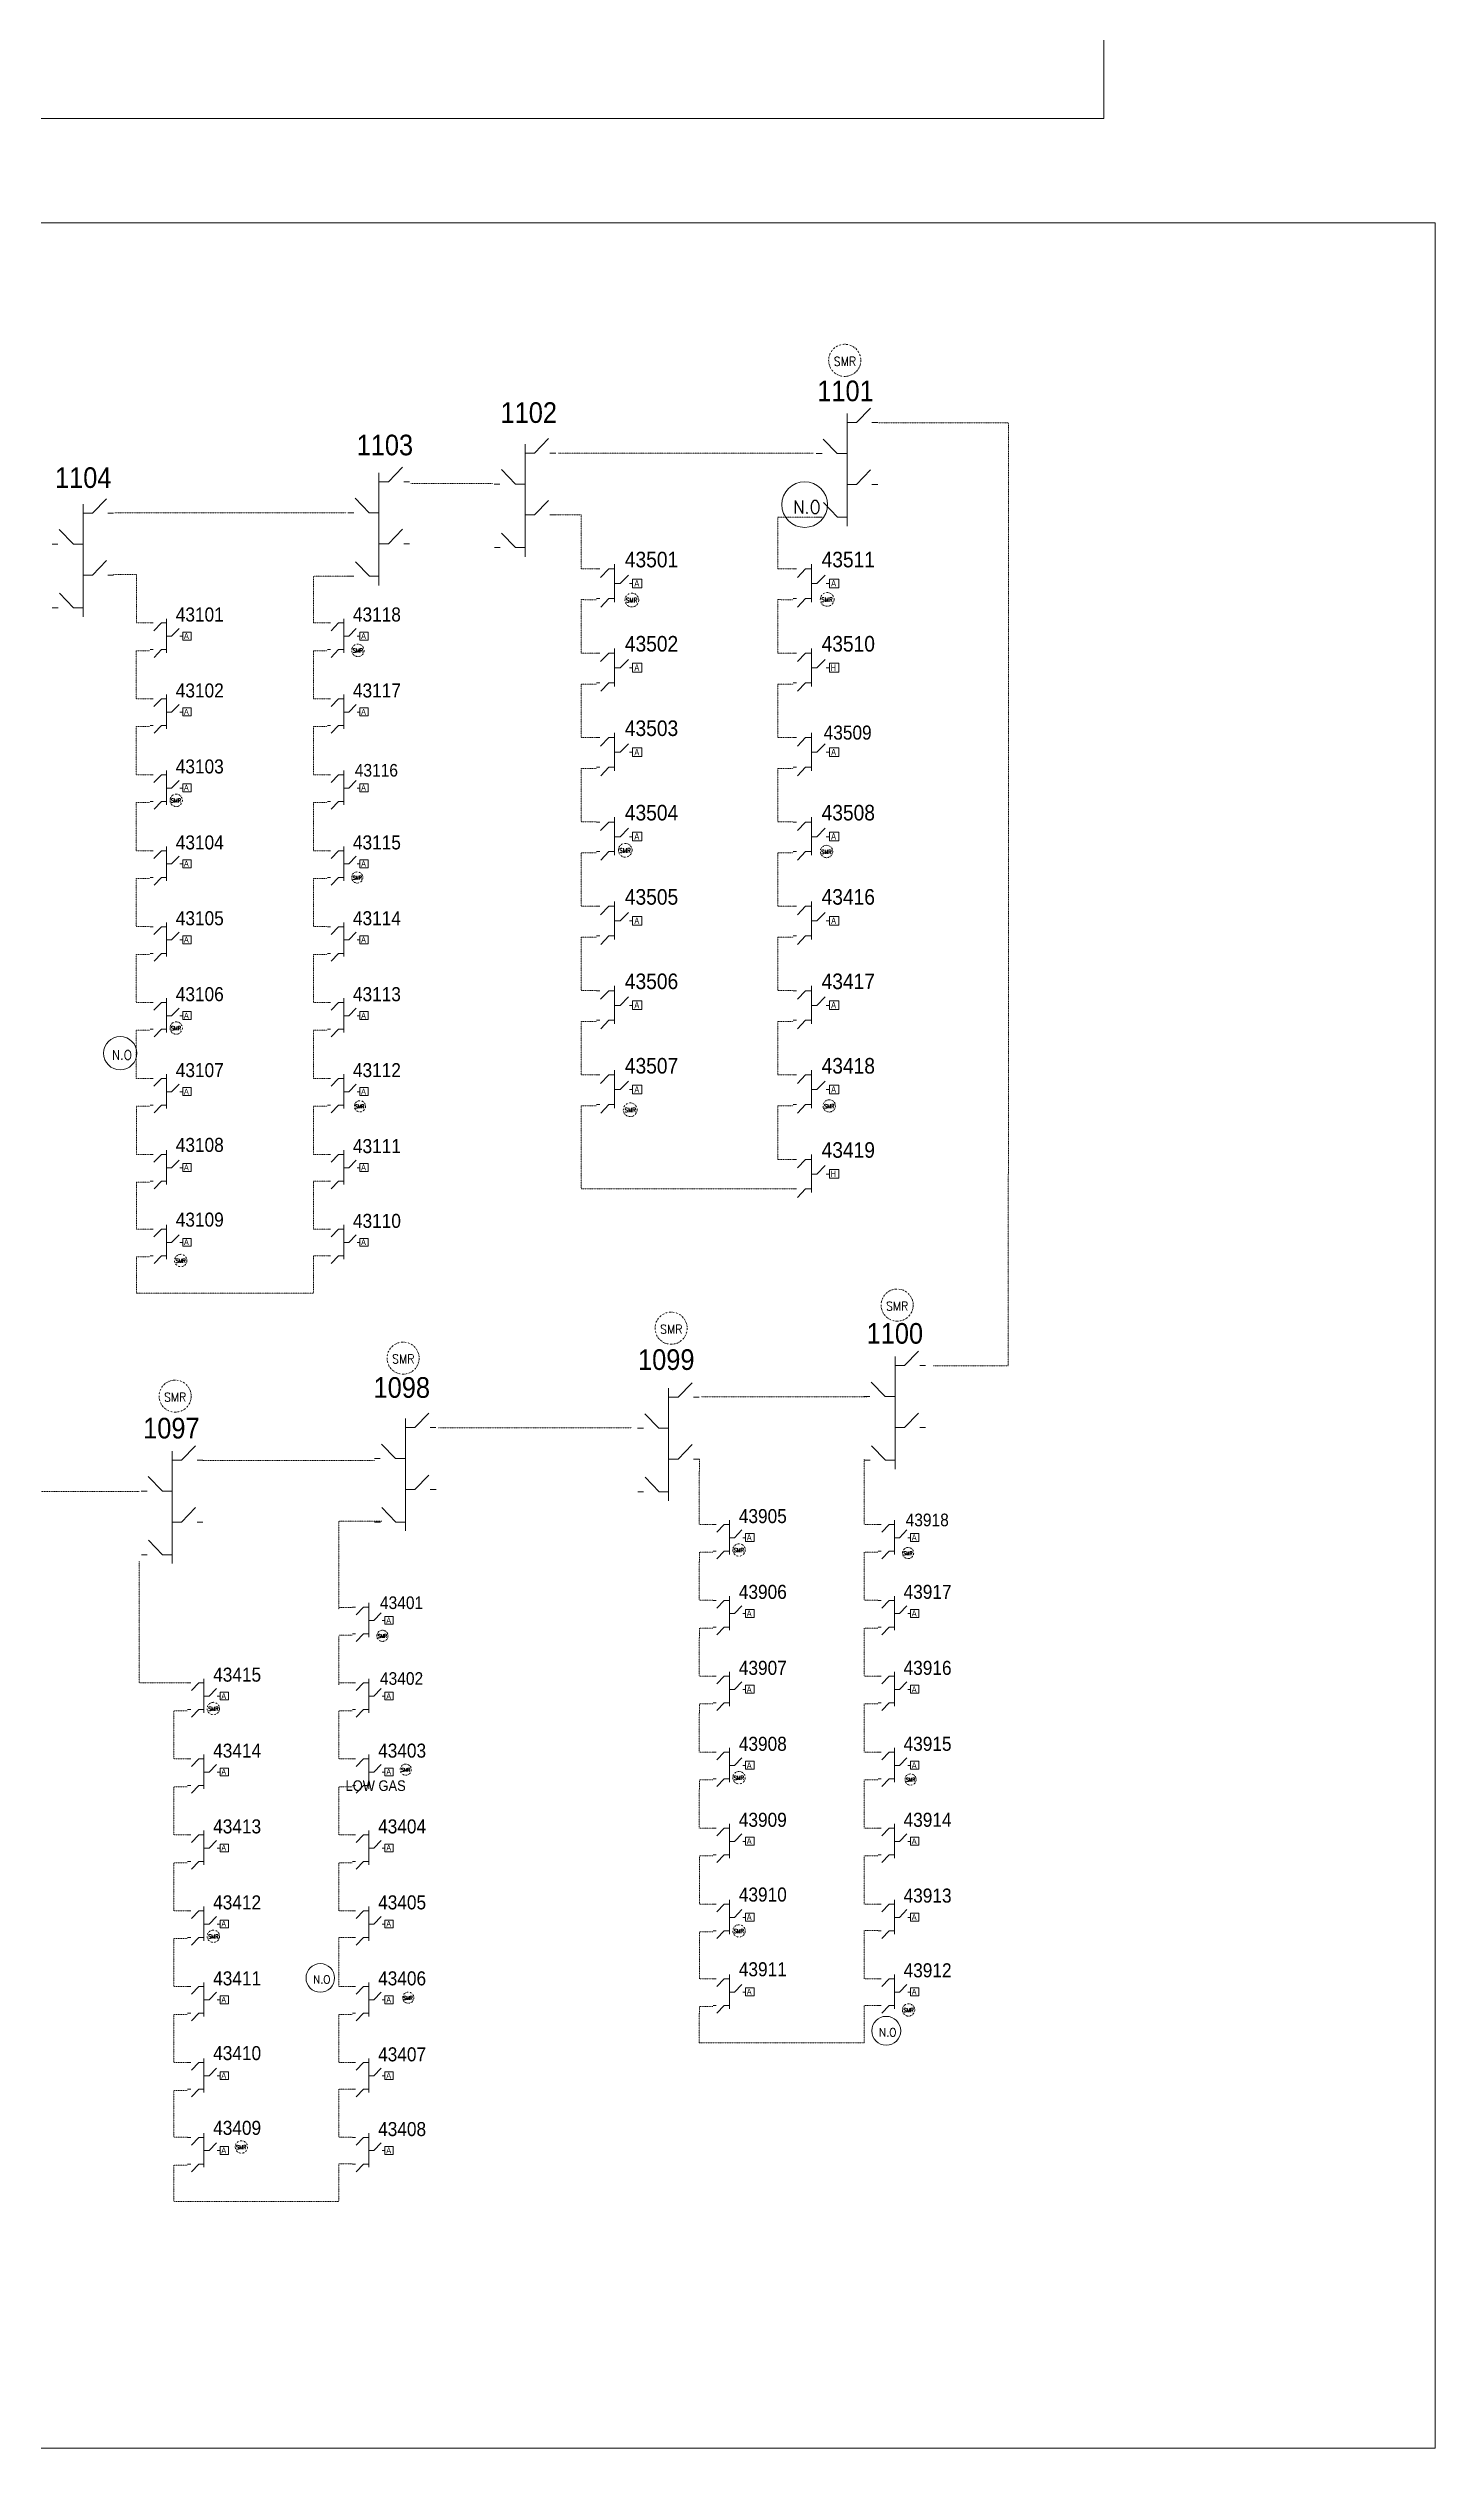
# Model space of a CAD drawing. Header units: metres. Extents: x 65984 to 144644, y -19036 to 23726.
# Drawn here: x 102001 to 102673, y 3538 to 4701 of the extents above; entities that cross this region are included whole.
import ezdxf
from ezdxf.enums import TextEntityAlignment as Align

# ---------------------------------------------------------------- set-up
doc = ezdxf.new("R2010")
doc.units = ezdxf.units.M
doc.header["$MEASUREMENT"] = 0
doc.linetypes.add('DGN Style 3', pattern=[0.013877, 0, -0.013877])
doc.linetypes.add('DGN Style 4', pattern=[1.6, 0.8, -0.4, 0, -0.4])
for name, color, linetype, lineweight in [('d_eos', 111, 'Continuous', 40), ('d_tf no', 6, 'Continuous', 40), ('d_ug cable', 95, 'Continuous', 40), ('Level 37', 7, 'Continuous', 0), ('O H MAIN FEEDER', 4, 'Continuous', 100), ('SW N O', 114, 'Continuous', 30)]:
    doc.layers.add(name, color=color, linetype=linetype, lineweight=lineweight)
doc.styles.add('NASKHF', font='naskhf.shx', dxfattribs={"height": 8})
doc.styles.add('Style-Arial', font='arial.ttf')
doc.styles.add('Style-ENGINEERING', font='ENGINEERING.shx')
doc.styles.add('Style-msdefault', font='msdefault.shx')
doc.styles.add('Style-simplex', font='simplex.shx')
doc.styles.add('Style-STANDARD', font='STANDARD.shx')

# ---------------------------------------------------------------- blocks, each defined once
blk = doc.blocks.new('*U4003')
at = {"layer": 'd_eos', "color": 7, "linetype": 'Continuous', "lineweight": 13, "ltscale": 0.418816}
for p, q in [((-12.1, 13.7), (-14.9, 13.7)), ((-4.7, 13.7), (-11.5, 6.7)), ((0, 13.7), (-4.7, 13.7)), ((0, -13.6), (0, 17.6)), ((0, 1.6), (4.6, 1.6)), ((4.6, 1.6), (11.4, 8.6)), ((12.1, 1.6), (14.9, 1.6)), ((-12.1, -10.6), (-14.9, -10.6)), ((-4.7, -10.6), (-11.4, -17.6)), ((0, -10.6), (-4.7, -10.6))]:
    blk.add_line(p, q, dxfattribs=at)
blk = doc.blocks.new('*U4002')
at = {"layer": 'd_ug cable', "color": 7, "linetype": 'Continuous', "lineweight": 0, "flags": 128}
blk.add_lwpolyline([(7.3, -1.2), (12.3, -1.2), (12.3, 3.5), (7.3, 3.5)], close=True, dxfattribs=at)
at = {"layer": 'd_eos', "color": 7, "linetype": 'Continuous', "lineweight": 13, "ltscale": 0.418816, "xscale": 0.6561000000000001, "yscale": 0.6561000000000001, "zscale": 0.6561000000000001}
blk.add_blockref('*U4003', (-2.4, 0), dxfattribs=at)
blk = doc.blocks.new('*U4001')
at = {"layer": 'd_eos', "color": 2, "linetype": 'Continuous', "lineweight": 13, "ltscale": 0.418816}
for p, q in [((-12.1, 13.7), (-14.9, 13.7)), ((-4.7, 13.7), (-11.5, 6.7)), ((0, 13.7), (-4.7, 13.7)), ((0, -13.6), (0, 17.6)), ((0, 1.6), (4.6, 1.6)), ((4.6, 1.6), (11.4, 8.6)), ((12.1, 1.6), (14.9, 1.6)), ((-12.1, -10.6), (-14.9, -10.6)), ((-4.7, -10.6), (-11.4, -17.6)), ((0, -10.6), (-4.7, -10.6))]:
    blk.add_line(p, q, dxfattribs=at)
blk = doc.blocks.new('*U4000')
at = {"layer": 'd_ug cable', "color": 2, "linetype": 'Continuous', "lineweight": 0, "flags": 128}
blk.add_lwpolyline([(7.3, -1.2), (12.3, -1.2), (12.3, 3.5), (7.3, 3.5)], close=True, dxfattribs=at)
at = {"layer": 'd_eos', "color": 2, "linetype": 'Continuous', "lineweight": 13, "ltscale": 0.418816, "xscale": 0.6561000000000001, "yscale": 0.6561000000000001, "zscale": 0.6561000000000001}
blk.add_blockref('*U4001', (-2.4, 0), dxfattribs=at)
blk = doc.blocks.new('*U4006')
at = {"layer": 'd_eos', "color": 7, "linetype": 'Continuous', "lineweight": 13, "ltscale": 0.339241}
for p, q in [((-12.1, 13.7), (-14.9, 13.7)), ((-4.7, 13.7), (-11.5, 6.7)), ((0, 13.7), (-4.7, 13.7)), ((0, -13.6), (0, 17.6)), ((0, 1.6), (4.6, 1.6)), ((4.6, 1.6), (11.4, 8.6)), ((12.1, 1.6), (14.9, 1.6)), ((-12.1, -10.6), (-14.9, -10.6)), ((-4.7, -10.6), (-11.4, -17.6)), ((0, -10.6), (-4.7, -10.6))]:
    blk.add_line(p, q, dxfattribs=at)
blk = doc.blocks.new('*U4005')
at = {"layer": 'd_ug cable', "color": 7, "linetype": 'Continuous', "lineweight": 0, "flags": 128}
blk.add_lwpolyline([(7.3, -1.2), (12.3, -1.2), (12.3, 3.5), (7.3, 3.5)], close=True, dxfattribs=at)
at = {"layer": 'd_eos', "color": 7, "linetype": 'Continuous', "lineweight": 13, "ltscale": 0.339241, "xscale": 0.6561, "yscale": 0.6561, "zscale": 0.6561}
blk.add_blockref('*U4006', (-2.4, 0), dxfattribs=at)
blk = doc.blocks.new('*U4008')
at = {"layer": 'd_eos', "color": 2, "linetype": 'Continuous', "lineweight": 13, "ltscale": 0.339241}
for p, q in [((-12.1, 13.7), (-14.9, 13.7)), ((-4.7, 13.7), (-11.5, 6.7)), ((0, 13.7), (-4.7, 13.7)), ((0, -13.6), (0, 17.6)), ((0, 1.6), (4.6, 1.6)), ((4.6, 1.6), (11.4, 8.6)), ((12.1, 1.6), (14.9, 1.6)), ((-12.1, -10.6), (-14.9, -10.6)), ((-4.7, -10.6), (-11.4, -17.6)), ((0, -10.6), (-4.7, -10.6))]:
    blk.add_line(p, q, dxfattribs=at)
blk = doc.blocks.new('*U4007')
at = {"layer": 'd_ug cable', "color": 2, "linetype": 'Continuous', "lineweight": 0, "flags": 128}
blk.add_lwpolyline([(7.3, -1.2), (12.3, -1.2), (12.3, 3.5), (7.3, 3.5)], close=True, dxfattribs=at)
at = {"layer": 'd_eos', "color": 2, "linetype": 'Continuous', "lineweight": 13, "ltscale": 0.339241, "xscale": 0.6561, "yscale": 0.6561, "zscale": 0.6561}
blk.add_blockref('*U4008', (-2.4, 0), dxfattribs=at)
blk = doc.blocks.new('*U3382')
at = {"layer": 'SW N O', "color": 3, "lineweight": 13}
blk.add_circle((0, 0), 16.8, dxfattribs=at)
at = {"layer": 'SW N O', "color": 3, "lineweight": 13, "insert": (1.7, -1.8), "char_height": 9.6, "attachment_point": 5, "line_spacing_factor": 0.6, "style": 'Style-STANDARD'}
blk.add_mtext('N.O', dxfattribs=at)

msp = doc.modelspace()

# ---------------------------------------------------------------- linework, layer by layer
at = {"layer": 'd_eos', "color": 2, "linetype": 'Continuous', "lineweight": 13, "ltscale": 0.478599}
for p, q in [((102388.3, 4469.3), (102388.3, 4523.8)), ((102392.8, 4519.5), (102399.6, 4526.5)), ((102383.5, 4504.5), (102376.7, 4511.5)), ((102388.2, 4519.5), (102392.8, 4519.5)), ((102400.2, 4519.5), (102403.1, 4519.5)), ((102376.1, 4504.5), (102373.3, 4504.5)), ((102388.2, 4504.5), (102383.5, 4504.5)), ((102388.2, 4489.5), (102392.8, 4489.5)), ((102392.8, 4489.5), (102399.6, 4496.5)), ((102400.3, 4489.5), (102403.1, 4489.5)), ((102383.6, 4473.7), (102376.8, 4480.7)), ((102376.2, 4473.7), (102373.4, 4473.7)), ((102388.3, 4473.7), (102383.6, 4473.7)), ((102416, 4062.7), (102422.8, 4069.7)), ((102411.3, 4062.7), (102416, 4062.7)), ((102411.5, 4012.5), (102411.5, 4067.1)), ((102423.4, 4062.7), (102426.3, 4062.7)), ((102301.7, 4047.4), (102306.4, 4047.4)), ((102301.8, 3997.2), (102301.8, 4051.7)), ((102306.4, 4047.4), (102313.2, 4054.4)), ((102313.8, 4047.4), (102316.6, 4047.4)), ((102399.3, 4047.7), (102396.4, 4047.7)), ((102406.7, 4047.7), (102399.9, 4054.7)), ((102411.4, 4047.7), (102406.7, 4047.7)), ((102174.3, 3982.6), (102174.3, 4037.1)), ((102178.9, 4032.7), (102185.7, 4039.7)), ((102297.1, 4032.4), (102290.3, 4039.4)), ((102416, 4032.7), (102422.8, 4039.7)), ((102065.9, 4016.9), (102072.7, 4023.9)), ((102169.6, 4017.7), (102162.8, 4024.7)), ((102174.2, 4032.7), (102178.9, 4032.7)), ((102186.3, 4032.7), (102189.1, 4032.7)), ((102289.6, 4032.4), (102286.8, 4032.4)), ((102301.7, 4032.4), (102297.1, 4032.4)), ((102306.4, 4017.4), (102313.2, 4024.4)), ((102406.8, 4016.9), (102400, 4023.9)), ((102411.4, 4032.7), (102416, 4032.7)), ((102423.4, 4032.7), (102426.3, 4032.7)), ((102061.3, 4016.9), (102065.9, 4016.9)), ((102061.4, 3966.8), (102061.4, 4021.3)), ((102073.4, 4016.9), (102076.2, 4016.9)), ((102162.1, 4017.7), (102159.3, 4017.7)), ((102174.2, 4017.7), (102169.6, 4017.7)), ((102301.7, 4017.4), (102306.4, 4017.4)), ((102313.8, 4017.4), (102316.7, 4017.4)), ((102399.4, 4016.9), (102396.5, 4016.9)), ((102411.5, 4016.9), (102406.8, 4016.9)), ((102049.2, 4001.9), (102046.4, 4001.9)), ((102056.6, 4001.9), (102049.8, 4008.9)), ((102061.3, 4001.9), (102056.6, 4001.9)), ((102174.2, 4002.7), (102178.9, 4002.7)), ((102178.9, 4002.7), (102185.7, 4009.7)), ((102186.3, 4002.7), (102189.2, 4002.7)), ((102289.7, 4001.6), (102286.9, 4001.6)), ((102297.2, 4001.6), (102290.4, 4008.6)), ((102301.8, 4001.6), (102297.2, 4001.6)), ((102065.9, 3986.9), (102072.7, 3993.9)), ((102169.7, 3986.9), (102162.9, 3993.9)), ((102056.7, 3971.1), (102049.9, 3978.1)), ((102061.3, 3986.9), (102065.9, 3986.9)), ((102073.4, 3986.9), (102076.2, 3986.9)), ((102162.2, 3986.9), (102159.4, 3986.9)), ((102174.3, 3986.9), (102169.7, 3986.9)), ((102049.3, 3971.1), (102046.5, 3971.1)), ((102061.4, 3971.1), (102056.7, 3971.1))]:
    msp.add_line(p, q, dxfattribs=at)
at = {"layer": 'd_eos', "color": 7, "linetype": 'Continuous', "lineweight": 13, "ltscale": 0.478599}
for p, q in [((102236.9, 4504.7), (102243.7, 4511.7)), ((102232.2, 4504.7), (102236.9, 4504.7)), ((102232.3, 4454.5), (102232.3, 4509)), ((102244.3, 4504.7), (102247.1, 4504.7)), ((102161.4, 4490.8), (102166.1, 4490.8)), ((102161.5, 4440.6), (102161.5, 4495.1)), ((102166.1, 4490.8), (102172.9, 4497.8)), ((102173.5, 4490.8), (102176.3, 4490.8)), ((102220.1, 4489.7), (102217.3, 4489.7)), ((102227.6, 4489.7), (102220.8, 4496.7)), ((102232.2, 4489.7), (102227.6, 4489.7)), ((102018.1, 4475.6), (102022.7, 4475.6)), ((102018.2, 4425.4), (102018.2, 4480)), ((102022.7, 4475.6), (102029.5, 4482.6)), ((102030.2, 4475.6), (102033, 4475.6)), ((102149.3, 4475.8), (102146.5, 4475.8)), ((102156.8, 4475.8), (102150, 4482.8)), ((102161.4, 4475.8), (102156.8, 4475.8)), ((102236.9, 4474.7), (102243.7, 4481.7)), ((102013.5, 4460.6), (102006.7, 4467.6)), ((102166.1, 4460.8), (102172.9, 4467.8)), ((102227.7, 4458.9), (102220.9, 4465.9)), ((102232.2, 4474.7), (102236.9, 4474.7)), ((102244.3, 4474.7), (102247.1, 4474.7)), ((102006, 4460.6), (102003.2, 4460.6)), ((102018.1, 4460.6), (102013.5, 4460.6)), ((102022.8, 4445.6), (102029.6, 4452.6)), ((102161.4, 4460.8), (102166.1, 4460.8)), ((102173.5, 4460.8), (102176.3, 4460.8)), ((102220.2, 4458.9), (102217.4, 4458.9)), ((102232.3, 4458.9), (102227.7, 4458.9)), ((102018.1, 4445.6), (102022.8, 4445.6)), ((102030.2, 4445.6), (102033, 4445.6)), ((102149.4, 4445), (102146.6, 4445)), ((102156.9, 4445), (102150.1, 4452)), ((102161.5, 4445), (102156.9, 4445)), ((102006.1, 4429.8), (102003.3, 4429.8)), ((102013.6, 4429.8), (102006.8, 4436.8)), ((102018.2, 4429.8), (102013.6, 4429.8))]:
    msp.add_line(p, q, dxfattribs=at)
at = {"layer": 'd_ug cable', "color": 6, "linetype": 'DGN Style 3', "lineweight": 13}
for p, q in [((102403.4, 4519.4), (102466.5, 4519.4)), ((102248.5, 4504.7), (102371.8, 4504.7)), ((102177, 4489.9), (102216.5, 4489.9)), ((102033.6, 4475.8), (102145.7, 4475.8)), ((102247.1, 4474.7), (102259.4, 4474.7)), ((102354.7, 4473.7), (102354.7, 4448.6)), ((102373.4, 4473.7), (102354.7, 4473.7)), ((102033, 4445.9), (102044.1, 4445.9)), ((102044.1, 4445.9), (102044.1, 4422.4)), ((102129.8, 4445), (102129.8, 4422.4)), ((102146.6, 4445), (102129.8, 4445)), ((102259.4, 4448.6), (102266.8, 4448.6)), ((102354.7, 4448.6), (102362.1, 4448.6)), ((102259.4, 4433.7), (102266.8, 4433.6)), ((102259.4, 4433.7), (102259.4, 4407.8)), ((102354.7, 4433.7), (102362.1, 4433.6)), ((102354.7, 4433.7), (102354.7, 4407.8)), ((102044.1, 4422.4), (102050.7, 4422.4)), ((102129.8, 4422.4), (102136.5, 4422.4)), ((102044, 4408.9), (102044, 4385.6)), ((102044.1, 4408.9), (102050.7, 4408.9)), ((102129.8, 4408.9), (102136.5, 4408.9)), ((102129.8, 4408.9), (102129.8, 4385.6)), ((102259.4, 4407.8), (102266.8, 4407.8)), ((102354.7, 4407.8), (102362.1, 4407.8)), ((102044.1, 4385.6), (102050.7, 4385.6)), ((102129.8, 4385.6), (102136.5, 4385.6)), ((102259.4, 4392.8), (102266.8, 4392.8)), ((102259.4, 4392.8), (102259.4, 4366.9)), ((102354.7, 4392.8), (102362.1, 4392.8)), ((102354.7, 4392.8), (102354.7, 4366.9)), ((102044, 4372.2), (102044, 4348.9)), ((102044.1, 4372.2), (102050.7, 4372.2)), ((102129.8, 4372.2), (102136.5, 4372.2)), ((102129.8, 4372.2), (102129.8, 4348.9)), ((102259.4, 4366.9), (102266.8, 4366.9)), ((102354.7, 4366.9), (102362.1, 4366.9)), ((102044.1, 4348.9), (102050.7, 4348.9)), ((102129.8, 4348.9), (102136.5, 4348.9)), ((102259.4, 4351.9), (102266.8, 4351.9)), ((102259.4, 4351.9), (102259.4, 4326)), ((102354.7, 4351.9), (102362.1, 4351.9)), ((102354.7, 4351.9), (102354.7, 4326)), ((102044, 4335.4), (102044, 4312.1)), ((102044.1, 4335.4), (102050.7, 4335.4)), ((102129.8, 4335.4), (102136.5, 4335.4)), ((102129.8, 4335.4), (102129.8, 4312.1)), ((102259.4, 4326), (102266.8, 4326)), ((102354.7, 4326), (102362.1, 4326)), ((102044.1, 4312.1), (102050.7, 4312.1)), ((102129.8, 4312.1), (102136.5, 4312.1)), ((102259.4, 4311.1), (102266.8, 4311.1)), ((102259.4, 4311.1), (102259.4, 4285.2)), ((102354.7, 4311.1), (102362.1, 4311.1)), ((102354.7, 4311.1), (102354.7, 4285.2)), ((102044, 4298.6), (102044, 4275.3)), ((102044.1, 4298.6), (102050.7, 4298.6)), ((102129.8, 4298.6), (102136.5, 4298.6)), ((102129.8, 4298.6), (102129.8, 4275.3)), ((102259.4, 4285.2), (102266.8, 4285.2)), ((102354.7, 4285.2), (102362.1, 4285.2)), ((102044.1, 4275.3), (102050.7, 4275.3)), ((102129.8, 4275.3), (102136.5, 4275.3)), ((102259.4, 4270.2), (102266.8, 4270.2)), ((102259.4, 4270.2), (102259.4, 4244.3)), ((102354.7, 4270.2), (102362.1, 4270.2)), ((102354.7, 4270.2), (102354.7, 4244.3)), ((102044, 4261.8), (102044, 4238.5)), ((102044.1, 4261.8), (102050.7, 4261.8)), ((102129.8, 4261.8), (102136.5, 4261.8)), ((102129.8, 4261.8), (102129.8, 4238.5)), ((102259.4, 4244.3), (102266.8, 4244.3)), ((102354.7, 4244.3), (102362.1, 4244.3)), ((102044.1, 4238.5), (102050.7, 4238.5)), ((102129.8, 4238.5), (102136.5, 4238.5)), ((102044, 4225.1), (102044, 4201.8)), ((102044.1, 4225.1), (102050.7, 4225.1)), ((102129.8, 4225.1), (102136.5, 4225.1)), ((102129.8, 4225.1), (102129.8, 4201.8)), ((102259.4, 4229.3), (102266.8, 4229.3)), ((102259.4, 4229.3), (102259.4, 4203.5)), ((102354.7, 4229.3), (102362.1, 4229.3)), ((102354.7, 4229.3), (102354.7, 4203.5)), ((102044.1, 4201.8), (102050.7, 4201.8)), ((102129.8, 4201.8), (102136.5, 4201.8)), ((102259.4, 4203.5), (102266.8, 4203.5)), ((102354.7, 4203.5), (102362.1, 4203.5)), ((102044.1, 4188.3), (102050.7, 4188.3)), ((102044.1, 4165), (102044.1, 4188.3)), ((102129.8, 4188.3), (102136.5, 4188.3)), ((102129.8, 4188.3), (102129.8, 4165)), ((102259.4, 4188.5), (102266.8, 4188.5)), ((102259.4, 4188.5), (102259.4, 4148.3)), ((102354.7, 4188.5), (102362.1, 4188.5)), ((102354.7, 4188.5), (102354.7, 4162.6)), ((102044.1, 4165), (102050.7, 4165)), ((102129.8, 4165), (102136.5, 4165)), ((102354.7, 4162.6), (102362.1, 4162.6)), ((102044.1, 4151.5), (102050.7, 4151.5)), ((102044.1, 4151.5), (102044.1, 4128.8)), ((102129.8, 4152.1), (102129.8, 4128.8)), ((102129.8, 4152.1), (102136.5, 4152.1)), ((102259.4, 4148.3), (102362.1, 4148.3)), ((102044.1, 4128.8), (102050.7, 4128.8)), ((102129.8, 4128.8), (102136.5, 4128.8)), ((102044.1, 4115.3), (102044, 4097.7)), ((102044.1, 4115.3), (102050.7, 4115.3)), ((102129.8, 4115.9), (102136.5, 4115.9)), ((102129.8, 4115.9), (102129.8, 4097.7)), ((102044, 4097.7), (102129.8, 4097.7)), ((102429.9, 4062.6), (102466.3, 4062.6)), ((102317.5, 4047.5), (102398, 4047.5)), ((102190.4, 4032.6), (102284, 4032.6)), ((102076.2, 4016.7), (102159.4, 4016.7)), ((102316.7, 4017.4), (102316.6, 3985.8)), ((102396.5, 4017.4), (102396.5, 3985.8)), ((101951.2, 4001.7), (102045.4, 4001.7)), ((102142, 3987.4), (102142, 3944.7)), ((102142, 3987.4), (102163, 3987.4)), ((102316.7, 3985.8), (102323.3, 3985.8)), ((102396.6, 3985.8), (102403.2, 3985.8)), ((102045.3, 3968), (102045.3, 3909)), ((102316.7, 3972.3), (102316.6, 3949)), ((102316.7, 3972.3), (102323.3, 3972.3)), ((102396.5, 3972.3), (102396.5, 3949)), ((102396.6, 3972.3), (102403.2, 3972.3)), ((102142, 3945.6), (102148.6, 3945.6)), ((102316.7, 3949), (102323.3, 3949)), ((102396.6, 3949), (102403.2, 3949)), ((102142, 3932.2), (102148.6, 3932.2)), ((102142, 3931.4), (102142, 3908.1)), ((102316.7, 3935.5), (102316.6, 3912.2)), ((102316.7, 3935.5), (102323.3, 3935.5)), ((102396.5, 3935.5), (102396.5, 3912.2)), ((102396.6, 3935.5), (102403.2, 3935.5)), ((102045.3, 3909), (102068.8, 3909)), ((102142, 3909), (102148.6, 3909)), ((102316.7, 3912.2), (102323.3, 3912.2)), ((102396.6, 3912.2), (102403.2, 3912.2)), ((102062.1, 3895.5), (102068.7, 3895.5)), ((102062.1, 3895.5), (102062.1, 3872.2)), ((102142, 3895.5), (102148.6, 3895.5)), ((102142, 3895.5), (102142, 3872.2)), ((102316.7, 3898.8), (102316.6, 3875.5)), ((102316.7, 3898.8), (102323.3, 3898.8)), ((102396.5, 3898.8), (102396.5, 3875.5)), ((102396.6, 3898.8), (102403.2, 3898.8)), ((102062.1, 3872.2), (102068.8, 3872.2)), ((102142, 3872.2), (102148.6, 3872.2)), ((102316.7, 3875.5), (102323.3, 3875.5)), ((102396.6, 3875.5), (102403.2, 3875.5)), ((102316.7, 3862), (102316.6, 3838.7)), ((102316.7, 3862), (102323.3, 3862)), ((102396.5, 3862), (102396.5, 3838.7)), ((102396.6, 3862), (102403.2, 3862)), ((102062.1, 3858.7), (102068.7, 3858.7)), ((102062.1, 3858.7), (102062.1, 3835.4)), ((102142, 3858.7), (102148.6, 3858.7)), ((102142, 3858.7), (102142, 3835.4)), ((102316.7, 3838.7), (102323.3, 3838.7)), ((102396.6, 3838.7), (102403.2, 3838.7)), ((102062.1, 3835.4), (102068.8, 3835.4)), ((102142, 3835.4), (102148.6, 3835.4)), ((102316.7, 3825.2), (102323.3, 3825.2)), ((102316.7, 3801.9), (102316.7, 3825.2)), ((102396.5, 3825.2), (102396.5, 3801.9)), ((102396.6, 3825.2), (102403.2, 3825.2)), ((102062.1, 3821.9), (102068.7, 3821.9)), ((102062.1, 3821.9), (102062.1, 3798.6)), ((102142, 3821.9), (102148.6, 3821.9)), ((102142, 3821.9), (102142, 3798.6)), ((102316.7, 3801.9), (102323.3, 3801.9)), ((102396.6, 3801.9), (102403.2, 3801.9)), ((102062.1, 3798.6), (102068.8, 3798.6)), ((102142, 3798.6), (102148.6, 3798.6)), ((102062.1, 3785.2), (102068.7, 3785.2)), ((102062.1, 3785.2), (102062.1, 3761.9)), ((102142, 3785.7), (102148.7, 3785.7)), ((102142, 3785.7), (102142, 3761.9)), ((102316.7, 3788.4), (102323.3, 3788.4)), ((102316.7, 3788.4), (102316.7, 3765.7)), ((102396.5, 3789), (102396.5, 3765.7)), ((102396.6, 3789), (102403.2, 3789)), ((102062.1, 3761.9), (102068.8, 3761.9)), ((102142, 3761.9), (102148.6, 3761.9)), ((102316.7, 3765.7), (102323.3, 3765.7)), ((102396.6, 3765.7), (102403.2, 3765.7)), ((102062.1, 3748.4), (102068.7, 3748.4)), ((102062.1, 3725.1), (102062.1, 3748.4)), ((102142, 3748.4), (102148.6, 3748.4)), ((102142, 3748.4), (102142, 3725.1)), ((102316.7, 3752.2), (102316.6, 3734.7)), ((102316.7, 3752.2), (102323.3, 3752.2)), ((102396.5, 3752.8), (102396.5, 3734.6)), ((102396.6, 3752.8), (102403.2, 3752.8)), ((102316.6, 3734.7), (102396.5, 3734.6)), ((102062.1, 3725.1), (102068.8, 3725.1)), ((102142, 3725.1), (102148.6, 3725.1)), ((102062.1, 3711.6), (102068.7, 3711.6)), ((102062.1, 3711.6), (102062.1, 3688.9)), ((102142, 3712.2), (102142, 3688.9)), ((102142, 3712.2), (102148.6, 3712.2)), ((102062.1, 3688.9), (102068.8, 3688.9)), ((102142, 3688.9), (102148.6, 3688.9)), ((102062.1, 3675.4), (102068.7, 3675.4)), ((102062.1, 3675.4), (102062.1, 3657.8)), ((102142, 3676), (102148.6, 3676)), ((102142, 3676), (102142, 3657.8)), ((102062.1, 3657.8), (102142, 3657.8))]:
    msp.add_line(p, q, dxfattribs=at)
at = {"layer": 'd_ug cable', "color": 1, "linetype": 'DGN Style 3', "lineweight": 13}
msp.add_line((102259.4, 4474.7), (102259.4, 4448.6), dxfattribs=at)
at = {"layer": 'd_ug cable', "color": 6, "linetype": 'DGN Style 3', "lineweight": 13, "flags": 128}
msp.add_lwpolyline([(102466.5, 4519.4), (102466.3, 4062.6)], dxfattribs=at)
at = {"layer": 'd_ug cable', "color": 2, "linetype": 'DGN Style 4', "lineweight": 13}
for centre, radius in [((102387.1, 4549.6), 7.78), ((102284, 4433.5), 3.33), ((102378.6, 4433.8), 3.33), ((102151.3, 4409.1), 3), ((102063.3, 4336.5), 3), ((102280.8, 4312.3), 3.33), ((102378.3, 4311.7), 3), ((102151, 4299.1), 2.7), ((102063.3, 4226.2), 3), ((102152.3, 4188.3), 2.7), ((102283.2, 4186.6), 3.33), ((102379.6, 4188.5), 3), ((102065.5, 4113.6), 3), ((102412.5, 4092), 7.78), ((102303, 4080.8), 7.78), ((102173.2, 4066.3), 7.78), ((102062.8, 4047.9), 7.78), ((102335.9, 3973.4), 3), ((102417.8, 3971.9), 2.7), ((102163.2, 3931.8), 2.7), ((102081.3, 3896.6), 3), ((102174.5, 3867), 2.7), ((102335.9, 3863.1), 3), ((102419, 3862.2), 2.7), ((102335.9, 3788.9), 3), ((102081.3, 3786.3), 3), ((102175.7, 3756.5), 2.7), ((102418, 3750.6), 3), ((102094.9, 3684.2), 3)]:
    msp.add_circle(centre, radius, dxfattribs=at)
at = {"layer": 'O H MAIN FEEDER', "color": 140, "linetype": 'Continuous', "lineweight": 13, "flags": 128}
for points in [[(101632.6, 5285.2), (102512.6, 5285.2), (102512.6, 4666.7), (101632.6, 4666.7)], [(101384.4, 4616.2), (102673, 4616.2), (102673, 3538.4), (101384.4, 3538.4)]]:
    msp.add_lwpolyline(points, close=True, dxfattribs=at)

# ---------------------------------------------------------------- block references
at = {"layer": 'd_eos', "color": 2, "linetype": 'Continuous', "lineweight": 13, "ltscale": 0.376934, "xscale": 0.9, "yscale": 0.9, "zscale": 0.9}
for p in [(102277.8, 4440.5), (102373.1, 4440.5), (102277.8, 4317.9), (102373.1, 4317.9), (102277.8, 4195.4), (102373.1, 4195.4)]:
    msp.add_blockref('*U4000', p, dxfattribs=at)
at = {"layer": 'd_eos', "color": 7, "linetype": 'Continuous', "lineweight": 13, "ltscale": 0.339241, "xscale": 0.81, "yscale": 0.81, "zscale": 0.81}
for p in [(102060.6, 4415.1), (102060.6, 4378.4), (102146.4, 4378.4), (102146.4, 4341.6), (102060.6, 4304.8), (102060.6, 4268), (102146.4, 4268), (102146.4, 4231.3), (102060.6, 4194.5), (102060.6, 4157.7), (102146.4, 4157.7), (102146.4, 4121.5), (102333.2, 3941.7), (102413.1, 3941.7), (102158.5, 3901.7), (102333.2, 3905), (102413.1, 3905), (102078.7, 3864.9), (102078.7, 3828.1), (102158.5, 3828.1), (102333.2, 3831.4), (102413.1, 3831.4), (102413.1, 3794.6), (102158.5, 3791.3), (102333.2, 3758.4), (102078.7, 3754.6), (102078.7, 3717.8), (102158.5, 3717.8), (102158.5, 3681.6)]:
    msp.add_blockref('*U4005', p, dxfattribs=at)
at = {"layer": 'd_eos', "color": 2, "linetype": 'Continuous', "lineweight": 13, "ltscale": 0.339241, "xscale": 0.81, "yscale": 0.81, "zscale": 0.81}
for p in [(102146.4, 4415.1), (102060.6, 4341.6), (102146.4, 4304.8), (102060.6, 4231.3), (102146.4, 4194.5), (102060.6, 4121.5), (102333.2, 3978.5), (102413.1, 3978.5), (102158.5, 3938.4), (102078.7, 3901.7), (102158.5, 3864.9), (102333.2, 3868.2), (102413.1, 3868.2), (102333.2, 3794.6), (102078.7, 3791.3), (102413.1, 3758.4), (102158.5, 3754.6), (102078.7, 3681.6)]:
    msp.add_blockref('*U4007', p, dxfattribs=at)
at = {"layer": 'd_eos', "color": 7, "linetype": 'Continuous', "lineweight": 13, "ltscale": 0.376934, "xscale": 0.9, "yscale": 0.9, "zscale": 0.9}
for p in [(102277.8, 4399.7), (102373.1, 4399.7), (102277.8, 4358.8), (102373.1, 4358.8), (102277.8, 4277.1), (102373.1, 4277.1), (102277.8, 4236.2), (102373.1, 4236.2), (102373.1, 4154.5)]:
    msp.add_blockref('*U4002', p, dxfattribs=at)
at = {"layer": 'SW N O', "color": 3, "lineweight": 13}
for p, xscale, yscale, zscale in [((102367.7, 4479.7), 0.6574521984774242, 0.6574521984774242, 0.6574521984774242), ((102036.2, 4214), 0.4792826526900423, 0.4792826526900423, 0.4792826526900423), ((102133.1, 3766.1), 0.4116634013355169, 0.4116634013355169, 0.4116634013355169), ((102407.2, 3740.5), 0.4163225869160311, 0.4163225869160311, 0.4163225869160311)]:
    msp.add_blockref('*U3382', p, dxfattribs=dict(at, xscale=xscale, yscale=yscale, zscale=zscale))

# ---------------------------------------------------------------- texts
at = {"layer": 'd_tf no', "color": 1, "linetype": 'Continuous', "lineweight": 13, "ltscale": 1.57185, "style": 'Style-simplex', "width": 0.909091}
for p in [(102387.2, 4549.1), (102412.5, 4091.5), (102303.1, 4080.3), (102173.3, 4065.9), (102062.8, 4047.4)]:
    msp.add_text('SMR', height=4.27, dxfattribs=at).set_placement(p, align=Align.MIDDLE_CENTER)
at = {"layer": 'd_tf no', "color": 1, "linetype": 'Continuous', "lineweight": 13, "ltscale": 0.9, "style": 'Style-simplex', "width": 0.909091}
for height, p in [(2.19, (102283.9, 4433.4)), (2.19, (102378.5, 4433.7)), (1.97, (102151.3, 4409)), (1.97, (102063.2, 4336.4)), (2.19, (102280.7, 4312.2)), (1.97, (102378.2, 4311.5)), (1.77, (102151, 4299)), (1.97, (102063.2, 4226.1)), (1.77, (102152.2, 4188.2)), (2.19, (102283.2, 4186.5)), (1.97, (102379.6, 4188.3)), (1.97, (102065.4, 4113.5)), (1.97, (102335.8, 3973.3)), (1.77, (102417.7, 3971.8)), (1.77, (102163.2, 3931.7)), (1.97, (102081.3, 3896.5)), (1.77, (102174.5, 3866.9)), (1.97, (102335.8, 3863)), (1.77, (102419, 3862.1)), (1.97, (102335.8, 3788.8)), (1.97, (102081.3, 3786.2)), (1.77, (102175.6, 3756.4)), (1.97, (102418, 3750.5)), (1.97, (102094.8, 3684.1))]:
    msp.add_text('SMR', height=height, dxfattribs=at).set_placement(p, align=Align.MIDDLE_CENTER)
at = {"layer": 'd_tf no', "color": 1, "linetype": 'Continuous', "lineweight": 13, "ltscale": 1.806617, "insert": (102159.9, 3859.2), "char_height": 5.136, "width": 70.031, "attachment_point": 5, "line_spacing_factor": 0.6, "style": 'Style-ENGINEERING'}
msp.add_mtext('\\H1x;\\W0.909091;LOW GAS', dxfattribs=at)
at = {"layer": 'Level 37', "color": 2, "linetype": 'Continuous', "lineweight": 13, "style": 'Style-Arial', "width": 0.88}
for s, p in [('1101', (102373.8, 4539.8)), ('1100', (102397.7, 4083.3)), ('1099', (102287, 4070.6)), ('1098', (102158.9, 4057.1)), ('1097', (102047.3, 4037.4))]:
    msp.add_text(s, height=10, dxfattribs=at).set_placement(p, align=Align.TOP_LEFT)
at = {"layer": 'Level 37', "color": 7, "linetype": 'Continuous', "lineweight": 13, "style": 'Style-Arial', "width": 0.88}
for s, p in [('1102', (102220.4, 4529.3)), ('1103', (102150.7, 4513.6)), ('1104', (102004.6, 4497.8))]:
    msp.add_text(s, height=10, dxfattribs=at).set_placement(p, align=Align.TOP_LEFT)
at = {"layer": 'Level 37', "color": 121, "linetype": 'Continuous', "lineweight": 13, "ltscale": 0.820071, "style": 'Style-Arial', "width": 0.88}
for s, height, p in [('43501', 7.56, (102280.6, 4456.9)), ('43511', 7.56, (102375.9, 4456.9)), ('43101', 6.8, (102063.1, 4429.9)), ('43118', 6.8, (102148.9, 4429.9)), ('43502', 7.56, (102280.6, 4416.1)), ('43510', 7.56, (102375.9, 4416.1)), ('43102', 6.8, (102063.1, 4393.1)), ('43117', 6.8, (102148.9, 4393.1)), ('43503', 7.56, (102280.6, 4375.2)), ('43509', 6.8, (102376.9, 4372.7)), ('43103', 6.8, (102063.1, 4356.3)), ('43116', 6.12, (102149.8, 4354.1)), ('43504', 7.56, (102280.6, 4334.3)), ('43508', 7.56, (102375.9, 4334.3)), ('43104', 6.8, (102063.1, 4319.5)), ('43115', 6.8, (102148.9, 4319.5)), ('43505', 7.56, (102280.6, 4293.5)), ('43105', 6.8, (102063.1, 4282.8)), ('43106', 6.8, (102063.1, 4246)), ('43113', 6.8, (102148.9, 4246)), ('43506', 7.56, (102280.6, 4252.6)), ('43417', 7.56, (102375.9, 4252.6)), ('43107', 6.8, (102063.1, 4209.2)), ('43112', 6.8, (102148.9, 4209.2)), ('43507', 7.56, (102280.6, 4211.7)), ('43418', 7.56, (102375.9, 4211.7)), ('43108', 6.8, (102063.1, 4173)), ('43111', 6.8, (102148.9, 4172.4)), ('43419', 7.56, (102375.9, 4170.9)), ('43109', 6.8, (102063.1, 4136.8)), ('43110', 6.8, (102148.9, 4136.2)), ('43905', 6.8, (102335.8, 3993.2)), ('43918', 6.12, (102416.6, 3991)), ('43906', 6.8, (102335.8, 3956.5)), ('43917', 6.8, (102415.6, 3956.5)), ('43401', 6.12, (102162, 3950.9)), ('43907', 6.8, (102335.8, 3919.7)), ('43415', 6.8, (102081.2, 3916.4)), ('43402', 6.12, (102162, 3914.2)), ('43908', 6.8, (102335.8, 3882.9)), ('43915', 6.8, (102415.6, 3882.9)), ('43414', 6.8, (102081.2, 3879.6)), ('43403', 6.8, (102161.1, 3879.6)), ('43413', 6.8, (102081.2, 3842.9)), ('43909', 6.8, (102335.8, 3846.1)), ('43914', 6.8, (102415.6, 3846.1)), ('43412', 6.8, (102081.2, 3806.1)), ('43405', 6.8, (102161.1, 3806.1)), ('43910', 6.8, (102335.8, 3809.9)), ('43913', 6.8, (102415.6, 3809.4)), ('43411', 6.8, (102081.2, 3769.3)), ('43406', 6.8, (102161.1, 3769.3)), ('43911', 6.8, (102335.8, 3773.7)), ('43912', 6.8, (102415.6, 3773.2)), ('43410', 6.8, (102081.2, 3733.1)), ('43407', 6.8, (102161.1, 3732.5)), ('43409', 6.8, (102081.2, 3696.9)), ('43408', 6.8, (102161.1, 3696.3))]:
    msp.add_text(s, height=height, dxfattribs=at).set_placement(p, align=Align.TOP_LEFT)
at = {"layer": 'Level 37', "color": 7, "linetype": 'Continuous', "lineweight": 13, "ltscale": 1.22124, "style": 'Style-msdefault', "width": 0.857143}
for s, height, p in [('A', 3.12, (102287.6, 4443.2)), ('A', 3.12, (102382.9, 4443.2)), ('A', 2.81, (102069.4, 4417.5)), ('A', 2.81, (102155.2, 4417.5)), ('A', 3.12, (102287.6, 4402.3)), ('H', 3.12, (102382.9, 4402.3)), ('A', 2.81, (102069.4, 4380.7)), ('A', 2.81, (102155.2, 4380.7)), ('A', 3.12, (102287.6, 4361.4)), ('A', 3.12, (102382.9, 4361.4)), ('A', 2.81, (102069.4, 4344)), ('A', 2.81, (102155.2, 4344)), ('A', 3.12, (102287.6, 4320.6)), ('A', 3.12, (102382.9, 4320.6)), ('A', 2.81, (102069.4, 4307.2)), ('A', 2.81, (102155.2, 4307.2)), ('A', 3.12, (102287.6, 4279.7)), ('A', 3.12, (102382.9, 4279.7)), ('A', 2.81, (102069.4, 4270.4)), ('A', 2.81, (102155.2, 4270.4)), ('A', 2.81, (102069.4, 4233.6)), ('A', 2.81, (102155.2, 4233.6)), ('A', 3.12, (102287.6, 4238.9)), ('A', 3.12, (102382.9, 4238.9)), ('A', 2.81, (102069.4, 4196.8)), ('A', 2.81, (102155.2, 4196.8)), ('A', 3.12, (102287.6, 4198)), ('A', 3.12, (102382.9, 4198)), ('A', 2.81, (102069.4, 4160.1)), ('A', 2.81, (102155.2, 4160.1)), ('H', 3.12, (102382.9, 4157.1)), ('A', 2.81, (102069.4, 4123.9)), ('A', 2.81, (102155.2, 4123.9)), ('A', 2.81, (102342, 3980.9)), ('A', 2.81, (102421.9, 3980.9)), ('A', 2.81, (102342, 3944.1)), ('A', 2.81, (102421.9, 3944.1)), ('A', 2.81, (102167.4, 3940.7)), ('A', 2.81, (102342, 3907.3)), ('A', 2.81, (102421.9, 3907.3)), ('A', 2.81, (102087.5, 3904)), ('A', 2.81, (102167.4, 3904)), ('A', 2.81, (102087.5, 3867.3)), ('A', 2.81, (102167.4, 3867.3)), ('A', 2.81, (102342, 3870.5)), ('A', 2.81, (102421.9, 3870.5)), ('A', 2.81, (102087.5, 3830.5)), ('A', 2.81, (102167.4, 3830.5)), ('A', 2.81, (102342, 3833.8)), ('A', 2.81, (102421.9, 3833.8)), ('A', 2.81, (102087.5, 3793.7)), ('A', 2.81, (102167.4, 3793.7)), ('A', 2.81, (102342, 3797)), ('A', 2.81, (102421.9, 3797)), ('A', 2.81, (102087.5, 3756.9)), ('A', 2.81, (102167.4, 3756.9)), ('A', 2.81, (102342, 3760.8)), ('A', 2.81, (102421.9, 3760.8)), ('A', 2.81, (102087.5, 3720.2)), ('A', 2.81, (102167.4, 3720.2)), ('A', 2.81, (102087.5, 3684)), ('A', 2.81, (102167.4, 3684))]:
    msp.add_text(s, height=height, dxfattribs=at).set_placement(p, align=Align.TOP_RIGHT)
at = {"layer": 'Level 37', "color": 121, "linetype": 'Continuous', "lineweight": 13, "ltscale": 0.820071, "attachment_point": 1, "style": 'NASKHF'}
for s, insert, char_height in [('\\fArial|b0|i0|c178178|p39;\\H1x;\\W0.88;43416', (102375.9, 4293.5), 7.556), ('\\fArial|b0|i0|c178178|p39;\\H1x;\\W0.88;43114', (102148.9, 4282.8), 6.801), ('\\fArial|b0|i0|c178178|p39;\\H1x;\\W0.88;43916', (102415.6, 3919.7), 6.801), ('\\fArial|b0|i0|c178178|p39;\\H1x;\\W0.88;43404', (102161.1, 3842.9), 6.801)]:
    msp.add_mtext(s, dxfattribs=dict(at, insert=insert, char_height=char_height))

doc.saveas('drawing.dxf')
